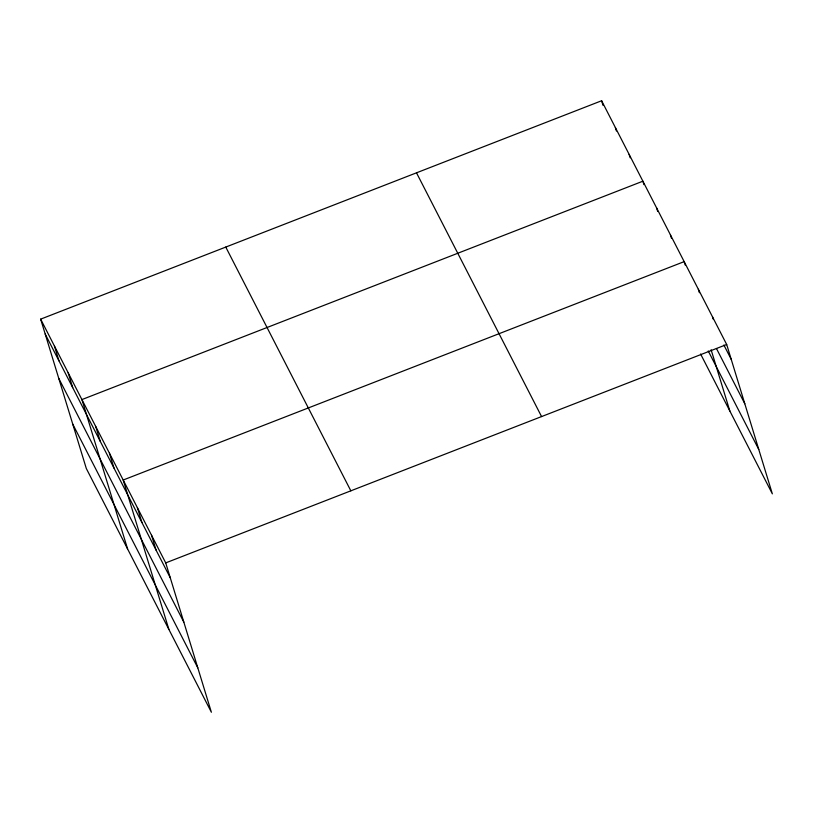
<?xml version="1.0" encoding="UTF-8"?>
<svg xmlns="http://www.w3.org/2000/svg" width="813" height="813" viewBox="0 0 813 813"><rect width="100%" height="100%" fill="white"/><g stroke="black" fill="none" stroke-linecap="round" stroke-linejoin="round"><path stroke-width="1.22" d="M40.65 319.143L165.72 562.891L211.38 712.249L86.31 468.491L40.65 319.143L601.62 100.751L726.69 344.509L772.35 493.857L700.593 354.001M165.72 562.891L726.69 344.509M723.875 345.037L731.243 359.397M716.456 348.523L744.81 403.766M708.235 350.972L758.783 449.487M416.5 172.823L541.57 416.581M225.77 247.071L350.84 490.828M45.203 334.031L170.273 577.789M58.77 378.401L183.84 622.158M72.743 424.122L197.813 667.869M712.513 316.887L713.214 319.174M698.337 289.255L699.393 292.7M685.217 265.068L684.16 261.634L123.2 480.016L168.86 629.364M711.111 349.763L729.83 410.982M670.41 234.825L671.457 238.26M656.65 208.006L657.697 211.441M643.937 184.632L642.89 181.197L81.92 399.579L127.58 548.927M629.13 154.379L630.187 157.813M615.37 127.57L616.427 131.005M601.62 100.751L603.012 105.334M151.543 535.269L156.096 550.157M137.377 507.647L141.929 522.535M109.44 453.207L113.993 468.095M95.68 426.398L100.233 441.286M68.17 372.771L72.723 387.659M54.41 345.952L58.963 360.84"/></g></svg>
